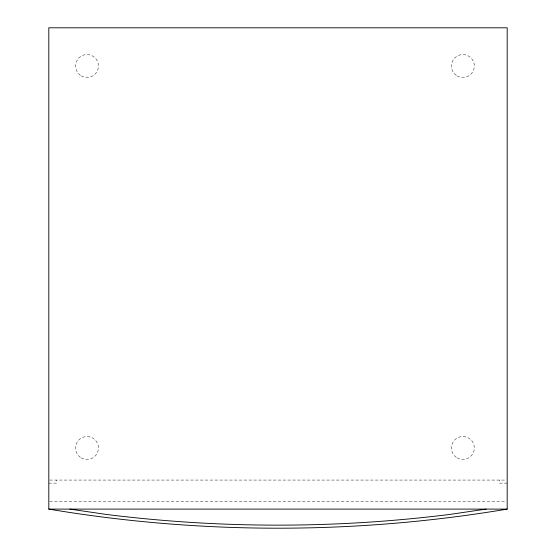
<?xml version="1.0" encoding="UTF-8"?>
<svg xmlns="http://www.w3.org/2000/svg" width="556" height="556" viewBox="0 0 556 556"><rect width="100%" height="100%" fill="white"/><g stroke="black" fill="none" stroke-linecap="round" stroke-linejoin="round"><path stroke-width="0.42" stroke-dasharray="2.78 2.08" d="M49.679 480.071L506.321 480.071M48.81 483.129L56.448 483.129L56.448 480.071M507.19 483.129L499.552 483.129L499.552 480.071M49.679 501.463L506.321 501.463M81.28 75.922A11.461 11.461 0 0 0 98.468 65.997A11.461 11.461 0 0 0 81.28 56.073A11.461 11.461 0 0 0 81.28 75.922M457.15 75.922A11.461 11.461 0 0 0 474.337 65.997A11.461 11.461 0 0 0 457.15 56.073A11.461 11.461 0 0 0 457.15 75.922M81.28 457.908A11.461 11.461 0 0 0 98.468 447.983A11.461 11.461 0 0 0 81.28 438.058A11.461 11.461 0 0 0 81.28 457.908M457.15 457.908A11.461 11.461 0 0 0 474.337 447.983A11.461 11.461 0 0 0 457.15 438.058A11.461 11.461 0 0 0 457.15 457.908"/><path stroke-width="0.83" d="M486.111 509.101L449.86 514.411A1381.639 1381.639 0 0 1 106.14 514.411L69.889 509.101M48.81 509.101L507.19 509.101L507.19 27.8L48.81 27.8L48.81 509.101A1384.697 1384.697 0 0 0 507.19 509.101"/></g></svg>
